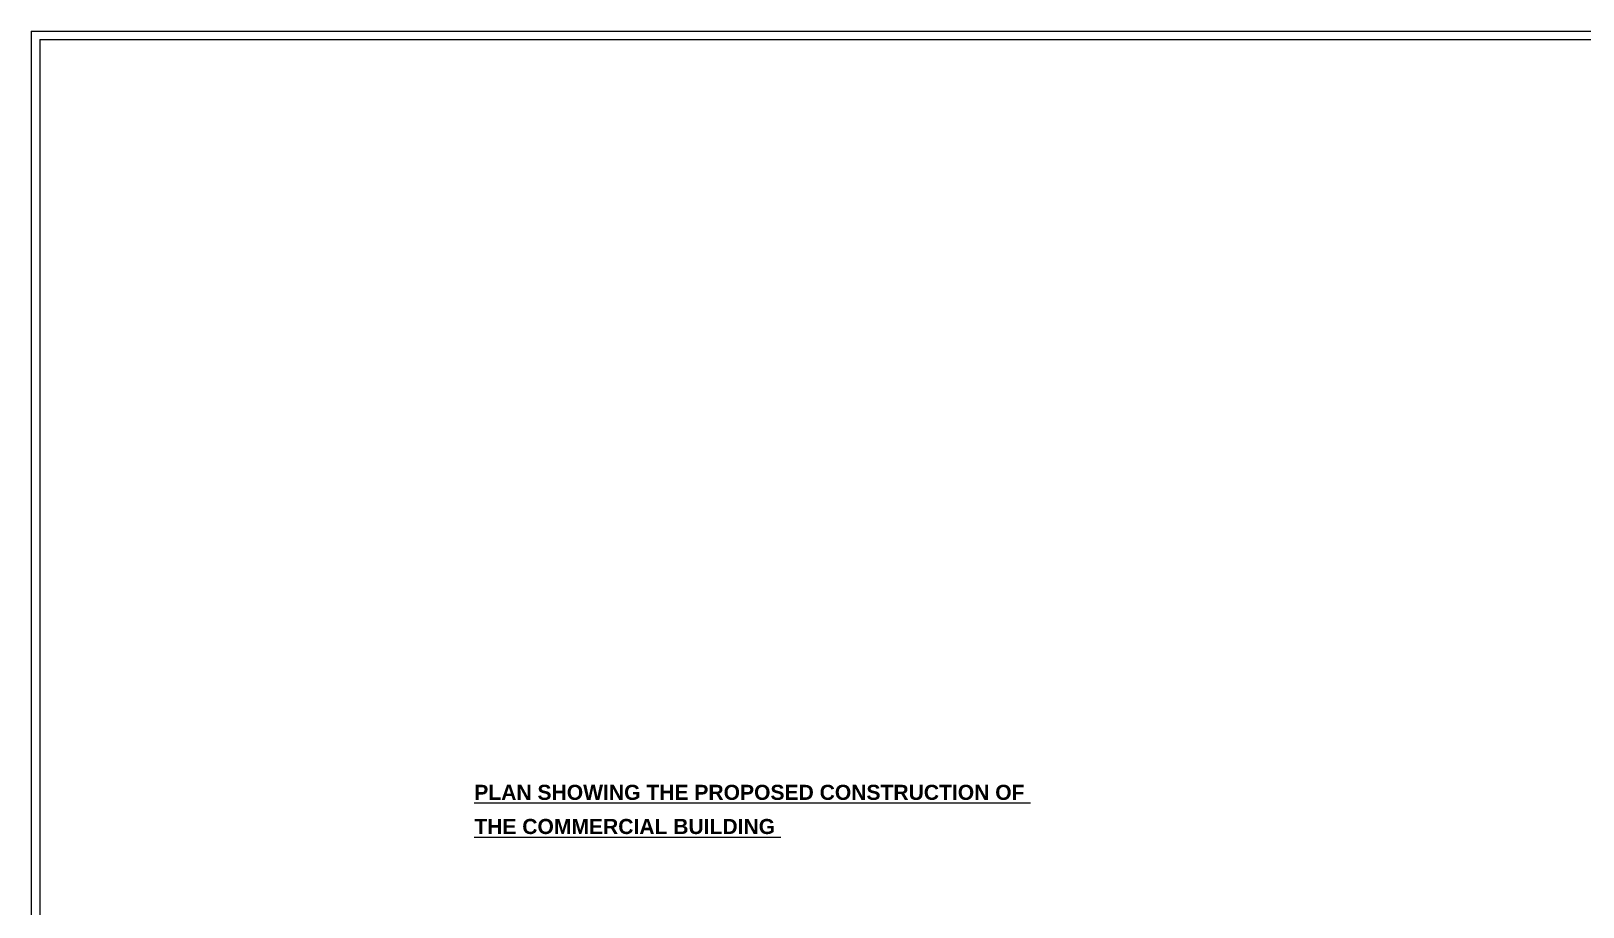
# Model space of a CAD drawing. Header units: metres. Extents: x 5889 to 11933, y -515 to -404.
# Drawn here: x 5891.24 to 5927.24, y -423.9 to -403.58 of the extents above; entities that cross this region are included whole.
import ezdxf

# ---------------------------------------------------------------- set-up
doc = ezdxf.new("R2010")
doc.units = ezdxf.units.M
doc.header["$MEASUREMENT"] = 0
doc.layers.get('0').update_dxf_attribs({"lineweight": 18})
doc.styles.add('ROMANTIC', font='arialbd.ttf')

msp = doc.modelspace()

# ---------------------------------------------------------------- linework, layer by layer
for p, q in [((5891.239, -403.576), (5891.239, -515.491)), ((5891.239, -403.576), (5963.784, -403.576)), ((5891.439, -403.776), (5891.439, -515.291)), ((5891.439, -403.776), (5963.584, -403.776)), ((5905.373, -403.776), (5920.129, -403.776))]:
    msp.add_line(p, q)

# ---------------------------------------------------------------- texts
at = {"color": 0, "linetype": 'Continuous', "style": 'ROMANTIC'}
for s, p in [('%%UPLAN SHOWING THE PROPOSED CONSTRUCTION OF ', (5901.522, -421.414)), ('%%UTHE COMMERCIAL BUILDING ', (5901.522, -422.206))]:
    msp.add_text(s, height=0.35, dxfattribs=at).set_placement(p)

doc.saveas('drawing.dxf')
